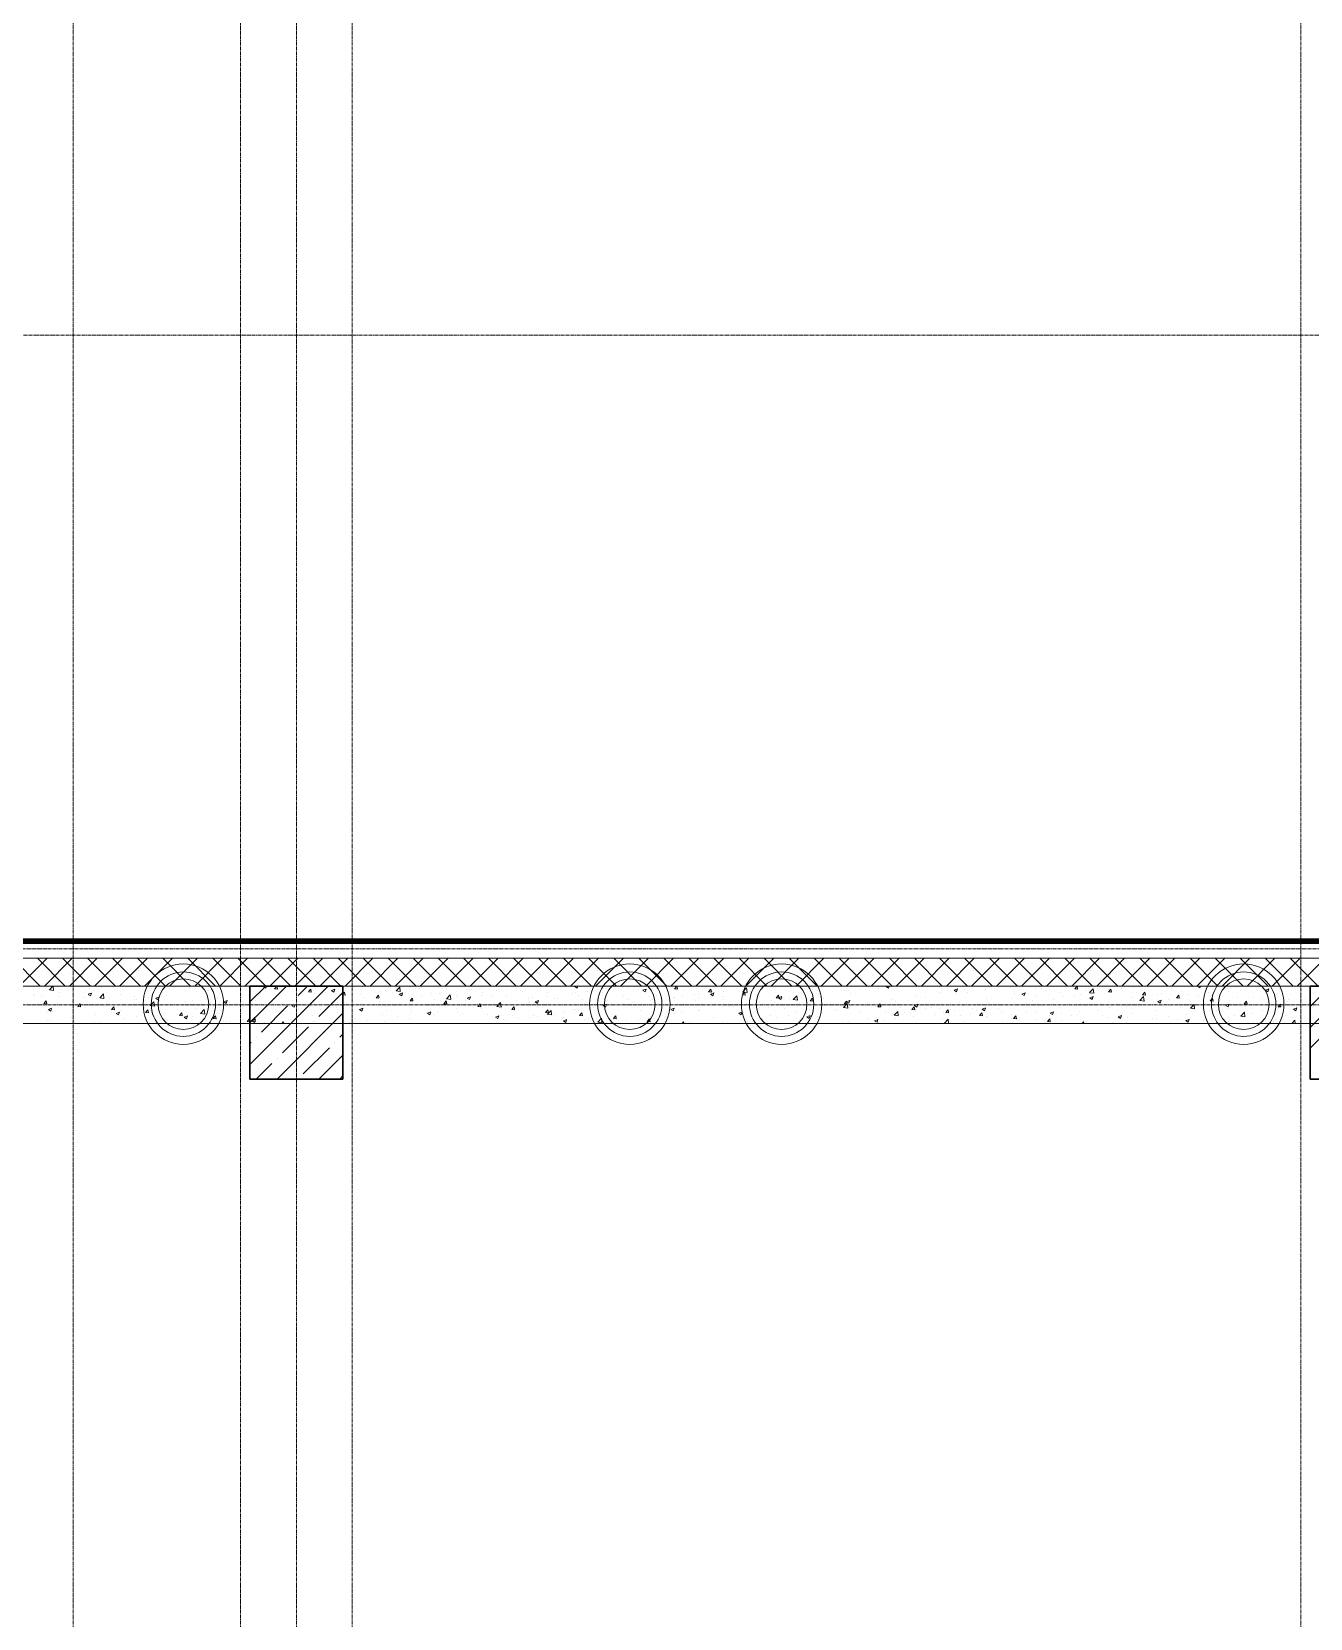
# Model space of a CAD drawing. Header units: millimetres. Extents: x 538266 to 1167394, y 114608 to 637157.
# Drawn here: x 840415 to 847288, y 219616 to 228143 of the extents above; entities that cross this region are included whole.
import ezdxf
from ezdxf.enums import TextEntityAlignment as Align

# ---------------------------------------------------------------- set-up
doc = ezdxf.new("R2010")
doc.units = ezdxf.units.MM
for name, pattern in [('CENTER2', [28.575, 19.05, -3.175, 3.175, -3.175]), ('DASHED', [19.05, 12.7, -6.35]), ('HIDDEN2', [4.7625, 3.175, -1.5875])]:
    doc.linetypes.add(name, pattern=pattern)
doc.layers.get('Defpoints').update_dxf_attribs({"color": 140})
doc.layers.add('АР_Делит', color=120, linetype='Continuous', lineweight=0, plot=False)
for name, color, linetype, lineweight in [('АР_Колонны', 70, 'Continuous', 30), ('АР_Стены ЖБ', 7, 'Continuous', 35), ('АР_Стены ПЕНОблок', 52, 'Continuous', 20), ('АР_Тонкая', 254, 'Continuous', 5), ('АР_Утеплитель', 31, 'Continuous', 0), ('АР_Штриховка', 8, 'Continuous', 0)]:
    doc.layers.add(name, color=color, linetype=linetype, lineweight=lineweight)
doc.layers.add('РД_Оси_100', color=7, linetype='Continuous', lineweight=0, true_color=0x525252)
doc.styles.add('style1', font='ARIALN.TTF')

# ---------------------------------------------------------------- blocks, each defined once
blk = doc.blocks.new('2_этаж')
at = {"layer": 'АР_Делит', "color": 18, "true_color": 0x000000}
for centre, radius in [((684865.5, 222916.6), 216.3), ((684865.5, 222916.6), 173), ((687265.5, 222916.6), 216.3), ((687265.5, 222916.6), 173), ((688081.6, 222916.6), 216.3), ((688081.6, 222916.6), 173), ((690565.5, 222916.6), 216.3), ((690565.5, 222916.6), 173), ((684865.5, 222916.6), 136.2), ((687265.5, 222916.6), 136.2), ((688081.6, 222916.6), 136.2), ((690565.5, 222916.6), 136.2)]:
    blk.add_circle(centre, radius, dxfattribs=at)
at = {"layer": 'АР_Колонны', "color": 18, "linetype": 'HIDDEN2', "lineweight": 25, "true_color": 0x000000}
for p, q in [((685223.6, 223013.2), (685723.6, 223013.2)), ((685223.6, 222513.2), (685223.6, 223013.2)), ((685723.6, 223013.2), (685723.6, 222513.2)), ((690923.6, 223013.2), (691423.6, 223013.2)), ((690923.6, 222513.2), (690923.6, 223013.2)), ((685723.6, 222513.2), (685223.6, 222513.2)), ((691423.6, 222513.2), (690923.6, 222513.2))]:
    blk.add_line(p, q, dxfattribs=at)
at = {"layer": 'АР_Колонны', "color": 18, "linetype": 'Continuous', "lineweight": 15, "true_color": 0x000000}
for p, q in [((685723.6, 223013.2), (685223.6, 223013.2)), ((685223.6, 223013.2), (685223.6, 222513.2)), ((685723.6, 223013.2), (685223.6, 223013.2)), ((685223.6, 223013.2), (685223.6, 222513.2)), ((685723.6, 222513.2), (685723.6, 223013.2)), ((685723.6, 222513.2), (685723.6, 223013.2)), ((691423.6, 223013.2), (690923.6, 223013.2)), ((690923.6, 223013.2), (690923.6, 222513.2)), ((691423.6, 223013.2), (690923.6, 223013.2)), ((690923.6, 223013.2), (690923.6, 222513.2)), ((685223.6, 222513.2), (685723.6, 222513.2)), ((685223.6, 222513.2), (685723.6, 222513.2)), ((690923.6, 222513.2), (691423.6, 222513.2)), ((690923.6, 222513.2), (691423.6, 222513.2))]:
    blk.add_line(p, q, dxfattribs=at)
at = {"layer": 'АР_Стены ЖБ', "color": 18, "linetype": 'Continuous', "lineweight": 30, "true_color": 0x000000}
for p, q in [((685723.6, 223013.2), (685223.6, 223013.2)), ((685223.6, 223013.2), (685223.6, 222513.2)), ((685723.6, 222513.2), (685723.6, 223013.2)), ((691423.6, 223013.2), (690923.6, 223013.2)), ((690923.6, 223013.2), (690923.6, 222513.2)), ((685223.6, 222513.2), (685723.6, 222513.2)), ((690923.6, 222513.2), (691423.6, 222513.2))]:
    blk.add_line(p, q, dxfattribs=at)
at = {"layer": 'АР_Стены ПЕНОблок', "color": 18, "linetype": 'Continuous', "lineweight": 20, "true_color": 0x000000}
for p, q in [((696773.6, 223013.2), (677173.6, 223013.2)), ((677173.6, 222813.2), (696773.6, 222813.2))]:
    blk.add_line(p, q, dxfattribs=at)
at = {"layer": 'АР_Тонкая', "color": 18, "linetype": 'Continuous', "lineweight": 5, "true_color": 0x000000}
for p, q in [((696773.6, 223268.2), (677173.6, 223268.2)), ((696773.6, 223243.2), (677173.6, 223243.2)), ((677173.6, 223243.2), (696773.6, 223243.2)), ((677173.6, 223163.2), (696773.6, 223163.2))]:
    blk.add_line(p, q, dxfattribs=at)
at = {"layer": 'АР_Утеплитель', "color": 18, "linetype": 'Continuous', "lineweight": 0, "true_color": 0x000000}
for p, q in [((696773.6, 223163.2), (677173.6, 223163.2)), ((677173.6, 223013.2), (696773.6, 223013.2))]:
    blk.add_line(p, q, dxfattribs=at)
at = {"layer": 'АР_Штриховка', "color": 18, "linetype": 'Continuous', "lineweight": 0, "true_color": 0x000000}
for p, q in [((677173.6, 223268), (696773.6, 223268)), ((677173.6, 223267), (696773.6, 223267)), ((677173.6, 223266), (696773.6, 223266)), ((677173.6, 223265), (696773.6, 223265)), ((677173.6, 223264), (696773.6, 223264)), ((677173.6, 223263), (696773.6, 223263)), ((677173.6, 223262), (696773.6, 223262)), ((677173.6, 223261), (696773.6, 223261)), ((677173.6, 223260), (696773.6, 223260)), ((677173.6, 223259), (696773.6, 223259)), ((677173.6, 223258), (696773.6, 223258)), ((677173.6, 223257), (696773.6, 223257)), ((677173.6, 223256), (696773.6, 223256)), ((677173.6, 223255), (696773.6, 223255)), ((677173.6, 223254), (696773.6, 223254)), ((677173.6, 223253), (696773.6, 223253)), ((677173.6, 223252), (696773.6, 223252)), ((677173.6, 223251), (696773.6, 223251)), ((677173.6, 223250), (696773.6, 223250)), ((677173.6, 223249), (696773.6, 223249)), ((677173.6, 223248), (696773.6, 223248)), ((677173.6, 223247), (696773.6, 223247)), ((677173.6, 223246), (696773.6, 223246)), ((677173.6, 223245), (696773.6, 223245)), ((677173.6, 223244), (696773.6, 223244)), ((684096.1, 223013.2), (683946.1, 223163.2)), ((683983.4, 223013.2), (684133.4, 223163.2)), ((684230.8, 223013.2), (684080.8, 223163.2)), ((684118.2, 223013.2), (684268.2, 223163.2)), ((684365.5, 223013.2), (684215.5, 223163.2)), ((684252.9, 223013.2), (684402.9, 223163.2)), ((684500.2, 223013.2), (684350.2, 223163.2)), ((684387.6, 223013.2), (684537.6, 223163.2)), ((684634.9, 223013.2), (684484.9, 223163.2)), ((684522.3, 223013.2), (684672.3, 223163.2)), ((684769.6, 223013.2), (684619.6, 223163.2)), ((684657, 223013.2), (684807, 223163.2)), ((684904.3, 223013.2), (684754.3, 223163.2)), ((684791.7, 223013.2), (684941.7, 223163.2)), ((685039, 223013.2), (684889, 223163.2)), ((684926.4, 223013.2), (685076.4, 223163.2)), ((685173.7, 223013.2), (685023.7, 223163.2)), ((685061.1, 223013.2), (685211.1, 223163.2)), ((685308.4, 223013.2), (685158.4, 223163.2)), ((685195.8, 223013.2), (685345.8, 223163.2)), ((685443.1, 223013.2), (685293.1, 223163.2)), ((685330.5, 223013.2), (685480.5, 223163.2)), ((685577.8, 223013.2), (685427.8, 223163.2)), ((685465.2, 223013.2), (685615.2, 223163.2)), ((685712.5, 223013.2), (685562.5, 223163.2)), ((685599.9, 223013.2), (685749.9, 223163.2)), ((685847.2, 223013.2), (685697.2, 223163.2)), ((685734.6, 223013.2), (685884.6, 223163.2)), ((685981.9, 223013.2), (685831.9, 223163.2)), ((685869.3, 223013.2), (686019.3, 223163.2)), ((686116.6, 223013.2), (685966.6, 223163.2)), ((686004, 223013.2), (686154, 223163.2)), ((686251.3, 223013.2), (686101.3, 223163.2)), ((686138.7, 223013.2), (686288.7, 223163.2)), ((686386, 223013.2), (686236, 223163.2)), ((686273.4, 223013.2), (686423.4, 223163.2)), ((686520.7, 223013.2), (686370.7, 223163.2)), ((686408.1, 223013.2), (686558.1, 223163.2)), ((686655.4, 223013.2), (686505.4, 223163.2)), ((686542.8, 223013.2), (686692.8, 223163.2)), ((686790.2, 223013.2), (686640.2, 223163.2)), ((686677.5, 223013.2), (686827.5, 223163.2)), ((686924.9, 223013.2), (686774.9, 223163.2)), ((686812.2, 223013.2), (686962.2, 223163.2)), ((687059.6, 223013.2), (686909.6, 223163.2)), ((686946.9, 223013.2), (687096.9, 223163.2)), ((687194.3, 223013.2), (687044.3, 223163.2)), ((687081.6, 223013.2), (687231.6, 223163.2)), ((687329, 223013.2), (687179, 223163.2)), ((687216.3, 223013.2), (687366.3, 223163.2)), ((687463.7, 223013.2), (687313.7, 223163.2)), ((687351, 223013.2), (687501, 223163.2)), ((687598.4, 223013.2), (687448.4, 223163.2)), ((687485.7, 223013.2), (687635.7, 223163.2)), ((687733.1, 223013.2), (687583.1, 223163.2)), ((687620.5, 223013.2), (687770.5, 223163.2)), ((687867.8, 223013.2), (687717.8, 223163.2)), ((687755.2, 223013.2), (687905.2, 223163.2)), ((688002.5, 223013.2), (687852.5, 223163.2)), ((687889.9, 223013.2), (688039.9, 223163.2)), ((688137.2, 223013.2), (687987.2, 223163.2)), ((688024.6, 223013.2), (688174.6, 223163.2)), ((688271.9, 223013.2), (688121.9, 223163.2)), ((688159.3, 223013.2), (688309.3, 223163.2)), ((688406.6, 223013.2), (688256.6, 223163.2)), ((688294, 223013.2), (688444, 223163.2)), ((688541.3, 223013.2), (688391.3, 223163.2)), ((688428.7, 223013.2), (688578.7, 223163.2)), ((688676, 223013.2), (688526, 223163.2)), ((688563.4, 223013.2), (688713.4, 223163.2)), ((688810.7, 223013.2), (688660.7, 223163.2)), ((688698.1, 223013.2), (688848.1, 223163.2)), ((688945.4, 223013.2), (688795.4, 223163.2)), ((688832.8, 223013.2), (688982.8, 223163.2)), ((689080.1, 223013.2), (688930.1, 223163.2)), ((688967.5, 223013.2), (689117.5, 223163.2)), ((689214.8, 223013.2), (689064.8, 223163.2)), ((689102.2, 223013.2), (689252.2, 223163.2)), ((689349.5, 223013.2), (689199.5, 223163.2)), ((689236.9, 223013.2), (689386.9, 223163.2)), ((689484.2, 223013.2), (689334.2, 223163.2)), ((689371.6, 223013.2), (689521.6, 223163.2)), ((689618.9, 223013.2), (689468.9, 223163.2)), ((689506.3, 223013.2), (689656.3, 223163.2)), ((689753.6, 223013.2), (689603.6, 223163.2)), ((689641, 223013.2), (689791, 223163.2)), ((689888.3, 223013.2), (689738.3, 223163.2)), ((689775.7, 223013.2), (689925.7, 223163.2)), ((690023, 223013.2), (689873, 223163.2)), ((689910.4, 223013.2), (690060.4, 223163.2)), ((690157.7, 223013.2), (690007.7, 223163.2)), ((690045.1, 223013.2), (690195.1, 223163.2)), ((690292.5, 223013.2), (690142.5, 223163.2)), ((690179.8, 223013.2), (690329.8, 223163.2)), ((690427.2, 223013.2), (690277.2, 223163.2)), ((690314.5, 223013.2), (690464.5, 223163.2)), ((690561.9, 223013.2), (690411.9, 223163.2)), ((690449.2, 223013.2), (690599.2, 223163.2)), ((690696.6, 223013.2), (690546.6, 223163.2)), ((690583.9, 223013.2), (690733.9, 223163.2)), ((690831.3, 223013.2), (690681.3, 223163.2)), ((690718.6, 223013.2), (690868.6, 223163.2)), ((690966, 223013.2), (690816, 223163.2)), ((690853.3, 223013.2), (691003.3, 223163.2)), ((684141.7, 222997.6), (684141.7, 222997.6)), ((684145, 222993), (684164.5, 223013.2)), ((684145.1, 222992.9), (684167.7, 222989.4)), ((684167.7, 222989.5), (684165, 223013.2)), ((684211.1, 222993.3), (684211.1, 222993.3)), ((684361, 222999.6), (684361, 222999.6)), ((684424.6, 223008), (684424.6, 223008)), ((684788, 223000.4), (684788, 223000.4)), ((684900.6, 223006.1), (684900.6, 223006.1)), ((685094.4, 223004.8), (685094.4, 223004.8)), ((685296.5, 223010.7), (685303.1, 223013.2)), ((685296.5, 223010.6), (685309.1, 223002)), ((685309.1, 223002), (685312.9, 223013.2)), ((685355.3, 222998.8), (685367.4, 223013.2)), ((685355.3, 222998.8), (685370.5, 222997.5)), ((685370.8, 222997.6), (685367.9, 223013.2)), ((685384.3, 223008.3), (685384.3, 223008.3)), ((685437.9, 223006), (685437.9, 223006)), ((685519.8, 223002.6), (685519.8, 223002.6)), ((685537.5, 222982.9), (685549.7, 222997.5)), ((685553, 222981.6), (685550, 222997.6)), ((685655.4, 222996.8), (685655.4, 222996.8)), ((685661.6, 222990.4), (685679.4, 222997.2)), ((685674.2, 222981.7), (685679.3, 222997)), ((685778.9, 223007.1), (685778.9, 223007.1)), ((685828.4, 223010), (685828.4, 223010)), ((686008.9, 222988.2), (686028.7, 223008.8)), ((686031.6, 222984.7), (686028.8, 223008.8)), ((686085.6, 223009.9), (686085.6, 223009.9)), ((686136, 223002.2), (686136, 223002.2)), ((686144.2, 223008), (686144.2, 223008)), ((686279.8, 223002.3), (686279.8, 223002.3)), ((686402, 222994.2), (686402, 222994.2)), ((686415.4, 222996.6), (686415.4, 222996.6)), ((686465.6, 223002.5), (686465.6, 223002.5)), ((686603.6, 222996.4), (686603.6, 222996.4)), ((686731.9, 223012.7), (686731.9, 223012.7)), ((686970, 223011.1), (686982.6, 223002.6)), ((686970.1, 223011.3), (686975.2, 223013.2)), ((686982.7, 223002.6), (686986.2, 223013.2)), ((687135.3, 222999.3), (687135.3, 222999.3)), ((687251.4, 223000.3), (687251.4, 223000.3)), ((687335.1, 222991), (687352.9, 222997.8)), ((687339.2, 223013.2), (687339.3, 223013.2)), ((687347.7, 222982.3), (687352.8, 222997.6)), ((687506.3, 222998.6), (687518.5, 223013.2)), ((687506.3, 222998.6), (687521.5, 222997.3)), ((687521.8, 222997.4), (687518.8, 223013.2)), ((687688.5, 222982.7), (687700.7, 222997.3)), ((687703.9, 222981.4), (687701, 222997.3)), ((687869.3, 223004.6), (687869.3, 223004.6)), ((687872.8, 222983.3), (687892.6, 223004)), ((687895.5, 222979.9), (687892.7, 223004)), ((687897.6, 223003.1), (687897.6, 223003.1)), ((687932.9, 223012.9), (687932.9, 223012.9)), ((688061, 223011.1), (688061, 223011.1)), ((688506.5, 222997.1), (688506.5, 222997.1)), ((688547.5, 223008.7), (688547.5, 223008.7)), ((688602.3, 222998.5), (688602.3, 222998.5)), ((688602.7, 223009.7), (688602.7, 223009.7)), ((688643.5, 223011.7), (688656.2, 223003.2)), ((688643.6, 223011.9), (688647.3, 223013.2)), ((688656.2, 223003.1), (688659.6, 223013.2)), ((689008.7, 222991.5), (689026.4, 222998.3)), ((689021.2, 222982.8), (689026.4, 222998.2)), ((689063.3, 222993.6), (689063.3, 222993.6)), ((689176.3, 222993.9), (689176.3, 222993.9)), ((689176.7, 223011.8), (689176.7, 223011.8)), ((689195.3, 223012.6), (689195.3, 223012.6)), ((689312.3, 223006.1), (689312.3, 223006.1)), ((689447.9, 223000.3), (689447.9, 223000.3)), ((689480.6, 222999.5), (689480.6, 222999.5)), ((689487.7, 223013.2), (689490.3, 223013)), ((689490.5, 223013.1), (689490.5, 223013.2)), ((689583.5, 222994.6), (689583.5, 222994.6)), ((689657.3, 222998.4), (689669.5, 223013)), ((689657.3, 222998.4), (689672.4, 222997.1)), ((689672.7, 222997.1), (689669.8, 223013.1)), ((689713.2, 222999.1), (689713.2, 222999.1)), ((689736.7, 222978.5), (689756.5, 222999.1)), ((689759.3, 222975), (689756.5, 222999.1)), ((689837.8, 222994.6), (689837.8, 222994.6)), ((689839.4, 222982.5), (689851.7, 222997.1)), ((689854.9, 222981.2), (689852, 222997.1)), ((689910.3, 222999.1), (689910.3, 222999.1)), ((689973.8, 223007.5), (689973.8, 223007.5)), ((690317.1, 223012.2), (690329.7, 223003.7)), ((690317.2, 223012.4), (690319.4, 223013.2)), ((690329.7, 223003.7), (690332.9, 223013.2)), ((690361, 223003.1), (690361, 223003.1)), ((690527.3, 223007.4), (690527.3, 223007.4)), ((690643.6, 223004.3), (690643.6, 223004.3)), ((690682.2, 222992.1), (690700, 222998.9)), ((690694.8, 222983.4), (690699.9, 222998.7)), ((684059.9, 222964.9), (684059.9, 222964.9)), ((684063, 222967.8), (684063, 222967.8)), ((684104.4, 222965.8), (684104.4, 222965.8)), ((684115.3, 222919.4), (684127.5, 222934)), ((684115.3, 222919.4), (684130.4, 222918)), ((684130.7, 222918.1), (684127.8, 222934)), ((684138.6, 222913.1), (684138.6, 222913.1)), ((684195.4, 222959.1), (684195.4, 222959.1)), ((684200.6, 222978.5), (684200.6, 222978.5)), ((684269.1, 222930.9), (684269.1, 222930.9)), ((684297.4, 222903.4), (684309.7, 222918)), ((684312.9, 222902.1), (684310, 222918.1)), ((684331, 222953.4), (684331, 222953.4)), ((684353, 222969.3), (684365.6, 222960.8)), ((684353.1, 222969.5), (684370.9, 222976.3)), ((684357.8, 222907.8), (684357.8, 222907.8)), ((684365.6, 222960.8), (684370.8, 222976.2)), ((684397.3, 222947.2), (684397.3, 222947.2)), ((684416.1, 222951), (684435.9, 222971.6)), ((684416.2, 222950.8), (684438.8, 222947.3)), ((684438.8, 222947.5), (684436, 222971.6)), ((684454, 222920.5), (684454, 222920.5)), ((684456.2, 222929.8), (684456.2, 222929.8)), ((684466.6, 222947.7), (684466.6, 222947.7)), ((684529.3, 222966.2), (684529.3, 222966.2)), ((684602.2, 222941.9), (684602.2, 222941.9)), ((684604.4, 222955.2), (684604.4, 222955.2)), ((684614.4, 222941.6), (684614.4, 222941.6)), ((684659.7, 222984.1), (684659.7, 222984.1)), ((684678, 222950), (684678, 222950)), ((684687.2, 222908.9), (684707, 222929.5)), ((684687.3, 222908.8), (684709.9, 222905.3)), ((684709.9, 222905.4), (684707.1, 222929.5)), ((684718, 222949), (684730.7, 222940.5)), ((684718.1, 222949.2), (684735.9, 222956)), ((684730.7, 222940.5), (684735.8, 222955.8)), ((684737.8, 222936.2), (684737.8, 222936.2)), ((684752.5, 222980.7), (684752.5, 222980.7)), ((684774.2, 222962.6), (684774.2, 222962.6)), ((684784.9, 222915.8), (684784.9, 222915.8)), ((684873.4, 222930.5), (684873.4, 222930.5)), ((684916.8, 222934.9), (684916.8, 222934.9)), ((684934.6, 222983.7), (684934.6, 222983.7)), ((684998.2, 222992.1), (684998.2, 222992.1)), ((685009, 222924.8), (685009, 222924.8)), ((685047.2, 222952.8), (685047.2, 222952.8)), ((685083.1, 222928.8), (685100.9, 222935.7)), ((685083.1, 222928.6), (685095.7, 222920.1)), ((685095.7, 222920.1), (685100.9, 222935.5)), ((685144.6, 222919), (685144.6, 222919)), ((685175.5, 222969), (685175.5, 222969)), ((685188, 222925.7), (685188, 222925.7)), ((685251.6, 222934.1), (685251.6, 222934.1)), ((685280.2, 222913.3), (685280.2, 222913.3)), ((685307.5, 222988.1), (685307.5, 222988.1)), ((685334.5, 222930.8), (685334.5, 222930.8)), ((685347.8, 222946.8), (685347.8, 222946.8)), ((685415.8, 222907.6), (685415.8, 222907.6)), ((685434.8, 222921.4), (685434.8, 222921.4)), ((685448.1, 222908.3), (685460.7, 222899.8)), ((685448.2, 222908.5), (685465.9, 222915.3)), ((685460.7, 222899.8), (685465.9, 222915.1)), ((685482.6, 222956.2), (685482.6, 222956.2)), ((685508.2, 222967.9), (685508.2, 222967.9)), ((685537.5, 222982.9), (685552.7, 222981.6)), ((685563.1, 222937.7), (685563.1, 222937.7)), ((685571.8, 222976.2), (685571.8, 222976.2)), ((685630.8, 222981.7), (685630.8, 222981.7)), ((685661.5, 222990.2), (685674.1, 222981.7)), ((685668, 222988.9), (685668, 222988.9)), ((685691.6, 222925.9), (685691.6, 222925.9)), ((685695, 222956.7), (685695, 222956.7)), ((685719.7, 222967), (685731.9, 222981.6)), ((685719.7, 222967), (685734.9, 222965.6)), ((685735.2, 222965.7), (685732.2, 222981.6)), ((685761.6, 222909.8), (685761.6, 222909.8)), ((685791, 222991.1), (685791, 222991.1)), ((685825.2, 222918.2), (685825.2, 222918.2)), ((685825.4, 222974.6), (685825.4, 222974.6)), ((685839.8, 222951.3), (685839.8, 222951.3)), ((685901.9, 222951), (685914.1, 222965.6)), ((685901.9, 222951), (685917, 222949.7)), ((685917.3, 222949.8), (685914.4, 222965.7)), ((685921.4, 222930.9), (685921.4, 222930.9)), ((685926.6, 222985.4), (685926.6, 222985.4)), ((685953.7, 222990.8), (685953.7, 222990.8)), ((685987.9, 222976.7), (685987.9, 222976.7)), ((686009, 222988), (686031.6, 222984.5)), ((686026.5, 222969.9), (686039.2, 222961.4)), ((686026.6, 222970.1), (686044.4, 222976.9)), ((686039.2, 222961.4), (686044.3, 222976.7)), ((686062.2, 222979.6), (686062.2, 222979.6)), ((686081.8, 222952), (686081.8, 222952)), ((686082.5, 222925.3), (686082.5, 222925.3)), ((686084.1, 222935.1), (686096.3, 222949.7)), ((686084.1, 222935.1), (686099.2, 222933.8)), ((686099.5, 222933.8), (686096.6, 222949.7)), ((686145.4, 222960.4), (686145.4, 222960.4)), ((686197.8, 222973.9), (686197.8, 222973.9)), ((686213, 222943.2), (686213, 222943.2)), ((686233, 222913.3), (686233, 222913.3)), ((686241.6, 222973), (686241.6, 222973)), ((686266.2, 222919.2), (686278.5, 222933.7)), ((686266.2, 222919.1), (686281.4, 222917.8)), ((686281.7, 222917.9), (686278.8, 222933.8)), ((686280, 222946.1), (686299.8, 222966.8)), ((686280.1, 222946), (686302.7, 222942.5)), ((686302.7, 222942.6), (686299.9, 222966.8)), ((686333.4, 222968.2), (686333.4, 222968.2)), ((686341.3, 222959.5), (686341.3, 222959.5)), ((686381.2, 222938.7), (686381.2, 222938.7)), ((686391.6, 222949.7), (686409.4, 222956.5)), ((686391.6, 222949.5), (686404.2, 222941)), ((686404.2, 222941), (686409.4, 222956.4)), ((686448.4, 222903.2), (686460.7, 222917.8)), ((686463.9, 222901.9), (686461, 222917.9)), ((686469, 222962.5), (686469, 222962.5)), ((686473.2, 222978.5), (686473.2, 222978.5)), ((686494.9, 222915), (686494.9, 222915)), ((686529.3, 222964.1), (686529.3, 222964.1)), ((686551, 222990.9), (686551, 222990.9)), ((686551.1, 222904.1), (686570.9, 222924.7)), ((686573.8, 222900.6), (686570.9, 222924.7)), ((686600.5, 222911.9), (686600.5, 222911.9)), ((686604.6, 222956.7), (686604.6, 222956.7)), ((686655.4, 222936.1), (686655.4, 222936.1)), ((686677.4, 222989.6), (686677.4, 222989.6)), ((686686.6, 222985.1), (686686.6, 222985.1)), ((686718.9, 222944.5), (686718.9, 222944.5)), ((686728.8, 222928.1), (686728.8, 222928.1)), ((686740.2, 222951), (686740.2, 222951)), ((686756.6, 222929.2), (686769.2, 222920.7)), ((686756.7, 222929.4), (686774.5, 222936.2)), ((686769.2, 222920.7), (686774.4, 222936)), ((686815.1, 222957.2), (686815.1, 222957.2)), ((686822.2, 222979.4), (686822.2, 222979.4)), ((686860.7, 222947.2), (686860.7, 222947.2)), ((686875.8, 222945.3), (686875.8, 222945.3)), ((686957.8, 222973.7), (686957.8, 222973.7)), ((686975.6, 222978.3), (686975.6, 222978.3)), ((686991.1, 222965), (686991.1, 222965)), ((687011.3, 222939.5), (687011.3, 222939.5)), ((687039.1, 222986.7), (687039.1, 222986.7)), ((687093.4, 222967.9), (687093.4, 222967.9)), ((687111.3, 222914.3), (687111.3, 222914.3)), ((687119.4, 222981.3), (687119.4, 222981.3)), ((687121.6, 222908.9), (687134.3, 222900.3)), ((687121.7, 222909), (687139.5, 222915.9)), ((687134.3, 222900.3), (687139.4, 222915.7)), ((687146.9, 222933.8), (687146.9, 222933.8)), ((687228.9, 222920.3), (687228.9, 222920.3)), ((687229, 222962.2), (687229, 222962.2)), ((687248.3, 222915.8), (687248.3, 222915.8)), ((687259.4, 222939.7), (687259.4, 222939.7)), ((687282.5, 222928.1), (687282.5, 222928.1)), ((687292.5, 222928.6), (687292.5, 222928.6)), ((687335, 222990.8), (687347.7, 222982.3)), ((687364.6, 222956.5), (687364.6, 222956.5)), ((687378.7, 222933.7), (687378.7, 222933.7)), ((687388.7, 222941.3), (687388.7, 222941.3)), ((687407.6, 222965.1), (687407.6, 222965.1)), ((687418.1, 222922.4), (687418.1, 222922.4)), ((687468.4, 222909.4), (687468.4, 222909.4)), ((687500.2, 222950.8), (687500.2, 222950.8)), ((687507, 222949.9), (687507, 222949.9)), ((687549.1, 222962.4), (687549.1, 222962.4)), ((687553.7, 222916.6), (687553.7, 222916.6)), ((687555.7, 222990.6), (687555.7, 222990.6)), ((687612.7, 222970.8), (687612.7, 222970.8)), ((687616.6, 222934.8), (687616.6, 222934.8)), ((687635.7, 222945), (687635.7, 222945)), ((687638.9, 222969), (687638.9, 222969)), ((687688.5, 222982.7), (687703.7, 222981.4)), ((687689.3, 222910.9), (687689.3, 222910.9)), ((687700.1, 222970.4), (687712.7, 222961.9)), ((687700.2, 222970.6), (687717.9, 222977.4)), ((687708.9, 222983.4), (687708.9, 222983.4)), ((687712.7, 222961.9), (687717.9, 222977.3)), ((687764.7, 222960.2), (687764.7, 222960.2)), ((687769.3, 222986.9), (687769.3, 222986.9)), ((687771.3, 222939.3), (687771.3, 222939.3)), ((687866.1, 222912.8), (687866.1, 222912.8)), ((687870.7, 222966.8), (687882.9, 222981.4)), ((687870.7, 222966.8), (687885.8, 222965.4)), ((687872.9, 222983.2), (687895.5, 222979.7)), ((687886.1, 222965.5), (687883.2, 222981.4)), ((687894.5, 222918.6), (687894.5, 222918.6)), ((687906.9, 222933.6), (687906.9, 222933.6)), ((687912.8, 222985.7), (687912.8, 222985.7)), ((687962.3, 222925.4), (687962.3, 222925.4)), ((688026.4, 222937.6), (688026.4, 222937.6)), ((688042.5, 222927.8), (688042.5, 222927.8)), ((688052.8, 222950.8), (688065.1, 222965.4)), ((688052.8, 222950.8), (688068, 222949.5)), ((688065.1, 222950.1), (688077.7, 222941.6)), ((688065.2, 222950.3), (688083, 222957.1)), ((688068.3, 222949.5), (688065.4, 222965.5)), ((688077.8, 222941.6), (688082.9, 222956.9)), ((688122.7, 222946.5), (688122.7, 222946.5)), ((688143.9, 222941.3), (688163.7, 222961.9)), ((688143.9, 222941.2), (688166.5, 222937.7)), ((688156.9, 222955.5), (688156.9, 222955.5)), ((688158, 222922.2), (688158, 222922.2)), ((688166.6, 222937.8), (688163.7, 222961.9)), ((688178.1, 222922.1), (688178.1, 222922.1)), ((688186.3, 222954.9), (688186.3, 222954.9)), ((688235, 222934.9), (688247.3, 222949.5)), ((688235, 222934.9), (688250.2, 222933.5)), ((688250.5, 222933.6), (688247.6, 222949.5)), ((688282.5, 222967.6), (688282.5, 222967.6)), ((688285.2, 222971.8), (688285.2, 222971.8)), ((688306.1, 222947.6), (688306.1, 222947.6)), ((688313.7, 222916.4), (688313.7, 222916.4)), ((688415, 222899.3), (688434.7, 222919.9)), ((688417.1, 222990.8), (688417.1, 222990.8)), ((688417.2, 222918.9), (688429.5, 222933.5)), ((688417.2, 222918.9), (688432.4, 222917.6)), ((688432.7, 222917.7), (688429.7, 222933.6)), ((688430.1, 222929.8), (688442.8, 222921.2)), ((688430.2, 222929.9), (688448, 222936.8)), ((688437.6, 222895.8), (688434.8, 222919.9)), ((688442.8, 222921.2), (688447.9, 222936.6)), ((688442.9, 222988.7), (688442.9, 222988.7)), ((688449.3, 222910.7), (688449.3, 222910.7)), ((688454.2, 222973), (688454.2, 222973)), ((688535.9, 222909.6), (688535.9, 222909.6)), ((688544.4, 222924.1), (688544.4, 222924.1)), ((688599.4, 222903), (688611.6, 222917.6)), ((688614.9, 222901.7), (688611.9, 222917.6)), ((688672.7, 222940.4), (688672.7, 222940.4)), ((688696.3, 222930.7), (688696.3, 222930.7)), ((688759.9, 222939), (688759.9, 222939)), ((688795.2, 222909.6), (688813, 222916.4)), ((688795.2, 222909.4), (688807.8, 222900.9)), ((688804.6, 222959.4), (688804.6, 222959.4)), ((688807.8, 222900.9), (688813, 222916.2)), ((688856.1, 222951.7), (688856.1, 222951.7)), ((688935, 222977.3), (688935, 222977.3)), ((689008.6, 222991.3), (689021.2, 222982.8)), ((689016.5, 222972.8), (689016.5, 222972.8)), ((689036.2, 222923.2), (689036.2, 222923.2)), ((689060.3, 222909), (689060.3, 222909)), ((689080.1, 222981.2), (689080.1, 222981.2)), ((689184.4, 222948.6), (689184.4, 222948.6)), ((689192.2, 222928.1), (689192.2, 222928.1)), ((689269.9, 222914.8), (689269.9, 222914.8)), ((689322.6, 222946), (689322.6, 222946)), ((689332.5, 222974.1), (689332.5, 222974.1)), ((689333.4, 222923.2), (689333.4, 222923.2)), ((689373.6, 222971), (689386.2, 222962.5)), ((689373.7, 222971.2), (689391.5, 222978)), ((689386.3, 222962.5), (689391.4, 222977.8)), ((689393.4, 222918.3), (689393.4, 222918.3)), ((689429.6, 222935.8), (689429.6, 222935.8)), ((689450.9, 222962.2), (689450.9, 222962.2)), ((689541.5, 222943.7), (689541.5, 222943.7)), ((689582.8, 222981.3), (689582.8, 222981.3)), ((689590.1, 222957), (689590.1, 222957)), ((689653.6, 222965.3), (689653.6, 222965.3)), ((689689.6, 222969.1), (689689.6, 222969.1)), ((689710.1, 222914.6), (689710.1, 222914.6)), ((689719.1, 222988.9), (689719.1, 222988.9)), ((689736.7, 222978.4), (689759.3, 222974.9)), ((689738.6, 222950.6), (689751.3, 222942.1)), ((689738.7, 222950.8), (689756.5, 222957.7)), ((689749.8, 222978), (689749.8, 222978)), ((689751.3, 222942.1), (689756.4, 222957.5)), ((689838.4, 222930.9), (689838.4, 222930.9)), ((689839.4, 222982.5), (689854.6, 222981.2)), ((689854.7, 222983.2), (689854.7, 222983.2)), ((689907, 222907.3), (689907, 222907.3)), ((689970.4, 222949.9), (689970.4, 222949.9)), ((689990.2, 222977.4), (689990.2, 222977.4)), ((690003.2, 222920), (690003.2, 222920)), ((690007.8, 222936.5), (690027.5, 222957.1)), ((690007.8, 222936.4), (690030.4, 222932.8)), ((690021.6, 222966.5), (690033.9, 222981.1)), ((690021.6, 222966.5), (690036.8, 222965.2)), ((690030.4, 222933), (690027.6, 222957.1)), ((690037.1, 222965.3), (690034.2, 222981.2)), ((690082.9, 222931.1), (690082.9, 222931.1)), ((690100.8, 222967.8), (690100.8, 222967.8)), ((690103.7, 222930.3), (690116.3, 222921.8)), ((690103.8, 222930.5), (690121.5, 222937.3)), ((690116.3, 222921.8), (690121.5, 222937.1)), ((690125.8, 222971.7), (690125.8, 222971.7)), ((690163.6, 222941.1), (690163.6, 222941.1)), ((690203.8, 222950.6), (690216.1, 222965.2)), ((690203.8, 222950.6), (690219, 222949.3)), ((690219.3, 222949.3), (690216.3, 222965.2)), ((690227.2, 222949.5), (690227.2, 222949.5)), ((690229.1, 222984), (690229.1, 222984)), ((690231, 222956.5), (690231, 222956.5)), ((690261.4, 222966), (690261.4, 222966)), ((690278.8, 222894.4), (690298.6, 222915.1)), ((690301.5, 222890.9), (690298.7, 222915.1)), ((690323.4, 222962.1), (690323.4, 222962.1)), ((690357.9, 222918.5), (690357.9, 222918.5)), ((690379.1, 222982), (690379.1, 222982)), ((690386, 222934.7), (690398.2, 222949.3)), ((690386, 222934.7), (690401.2, 222933.3)), ((690397, 222960.2), (690397, 222960.2)), ((690401.5, 222933.4), (690398.5, 222949.3)), ((690468.7, 222910), (690481.3, 222901.4)), ((690468.8, 222910.1), (690486.6, 222917)), ((690481.4, 222901.4), (690486.5, 222916.8)), ((690483.8, 222983.2), (690483.8, 222983.2)), ((690488.3, 222936.4), (690488.3, 222936.4)), ((690532.6, 222954.5), (690532.6, 222954.5)), ((690547.4, 222991.6), (690547.4, 222991.6)), ((690568.2, 222918.7), (690580.4, 222933.3)), ((690568.2, 222918.7), (690583.4, 222917.4)), ((690583.6, 222917.4), (690580.7, 222933.4)), ((690616.6, 222952.7), (690616.6, 222952.7)), ((690668.2, 222948.8), (690668.2, 222948.8)), ((690682.1, 222991.9), (690694.8, 222983.4)), ((690737.2, 222925.2), (690737.2, 222925.2)), ((690748.5, 222971.7), (690748.5, 222971.7)), ((690750.4, 222902.8), (690762.6, 222917.4)), ((690765.8, 222901.5), (690762.9, 222917.4)), ((690800.8, 222933.6), (690800.8, 222933.6)), ((690803.8, 222943.1), (690803.8, 222943.1)), ((690878.9, 222989.6), (690878.9, 222989.6)), ((690897, 222946.3), (690897, 222946.3)), ((684133.8, 222878.3), (684133.8, 222878.3)), ((684135.6, 222828.5), (684135.6, 222828.5)), ((684139.6, 222887.4), (684152.2, 222878.9)), ((684139.7, 222887.6), (684157.4, 222894.4)), ((684146, 222829.3), (684146, 222829.3)), ((684152.2, 222878.9), (684157.4, 222894.2)), ((684160, 222879), (684160, 222879)), ((684266, 222846.4), (684266, 222846.4)), ((684281.6, 222823.6), (684281.6, 222823.6)), ((684294.2, 222899.4), (684294.2, 222899.4)), ((684297.4, 222903.4), (684312.6, 222902.1)), ((684308.1, 222904.4), (684308.1, 222904.4)), ((684394.3, 222862.6), (684394.3, 222862.6)), ((684479.6, 222887.5), (684491.9, 222902.1)), ((684479.6, 222887.5), (684494.8, 222886.2)), ((684495.1, 222886.2), (684492.2, 222902.1)), ((684504.6, 222867.1), (684517.2, 222858.5)), ((684504.7, 222867.2), (684522.5, 222874.1)), ((684517.3, 222858.5), (684522.4, 222873.9)), ((684526.2, 222881.7), (684526.2, 222881.7)), ((684547.6, 222841.4), (684547.6, 222841.4)), ((684611.2, 222849.8), (684611.2, 222849.8)), ((684656.6, 222899.6), (684656.6, 222899.6)), ((684661.8, 222871.5), (684674.1, 222886.1)), ((684661.8, 222871.5), (684677, 222870.2)), ((684677.3, 222870.3), (684674.4, 222886.2)), ((684707.4, 222862.4), (684707.4, 222862.4)), ((684742, 222829.1), (684742, 222829.1)), ((684781.8, 222831.3), (684781.8, 222831.3)), ((684844, 222855.6), (684856.2, 222870.2)), ((684844, 222855.6), (684859.2, 222854.3)), ((684859.5, 222854.3), (684856.5, 222870.3)), ((684867.8, 222883.6), (684867.8, 222883.6)), ((684869.6, 222846.7), (684882.3, 222838.2)), ((684869.7, 222846.9), (684887.5, 222853.7)), ((684882.3, 222838.2), (684887.4, 222853.5)), ((684890.1, 222854.5), (684890.1, 222854.5)), ((684913.7, 222850.3), (684913.7, 222850.3)), ((684931.4, 222891.9), (684931.4, 222891.9)), ((684958.3, 222866.9), (684978.1, 222887.5)), ((684958.3, 222866.7), (684980.9, 222863.2)), ((684981, 222863.4), (684978.1, 222887.5)), ((685026.2, 222839.7), (685038.4, 222854.3)), ((685026.2, 222839.7), (685041.4, 222838.3)), ((685027.6, 222904.6), (685027.6, 222904.6)), ((685038.3, 222880), (685038.3, 222880)), ((685041.7, 222838.4), (685038.7, 222854.3)), ((685044.1, 222868.2), (685044.1, 222868.2)), ((685099.1, 222824.2), (685099.1, 222824.2)), ((685121.2, 222825.5), (685121.2, 222825.5)), ((685172.4, 222884.5), (685172.4, 222884.5)), ((685184.8, 222833.9), (685184.8, 222833.9)), ((685186.4, 222905.4), (685186.4, 222905.4)), ((685208.4, 222823.7), (685220.6, 222838.3)), ((685208.4, 222823.7), (685223.6, 222822.4)), ((685223.8, 222822.5), (685220.9, 222838.4)), ((685229.4, 222824.8), (685249.1, 222845.5)), ((685229.4, 222824.7), (685252, 222821.2)), ((685234.7, 222826.6), (685252.5, 222833.4)), ((685234.7, 222826.4), (685247.3, 222817.9)), ((685247.2, 222849.6), (685247.2, 222849.6)), ((685247.3, 222817.9), (685252.5, 222833.2)), ((685252, 222821.3), (685249.2, 222845.5)), ((685281, 222846.6), (685281, 222846.6)), ((685304.4, 222903.5), (685304.4, 222903.5)), ((685395.1, 222813.2), (685402.8, 222822.4)), ((685395.4, 222875), (685395.4, 222875)), ((685404.8, 222813.2), (685403.1, 222822.4)), ((685431.7, 222836.8), (685431.7, 222836.8)), ((685441.4, 222867.7), (685441.4, 222867.7)), ((685505, 222876.1), (685505, 222876.1)), ((685543.5, 222900.5), (685543.5, 222900.5)), ((685551.4, 222901.8), (685551.4, 222901.8)), ((685560, 222853.1), (685560, 222853.1)), ((685601.2, 222888.7), (685601.2, 222888.7)), ((685686.9, 222896.1), (685686.9, 222896.1)), ((685691.9, 222872.1), (685691.9, 222872.1)), ((685788.6, 222837), (685788.6, 222837)), ((685813.1, 222888), (685825.7, 222879.4)), ((685813.2, 222888.1), (685831, 222895)), ((685822.3, 222890), (685822.3, 222890)), ((685822.5, 222890.4), (685822.5, 222890.4)), ((685825.8, 222879.4), (685830.9, 222894.8)), ((685854.5, 222830.7), (685854.5, 222830.7)), ((685936.8, 222862.4), (685936.8, 222862.4)), ((685950.6, 222906.3), (685950.6, 222906.3)), ((685958.1, 222884.7), (685958.1, 222884.7)), ((686015, 222851.8), (686015, 222851.8)), ((686078.5, 222860.2), (686078.5, 222860.2)), ((686079.5, 222840.8), (686079.5, 222840.8)), ((686084.9, 222887.9), (686084.9, 222887.9)), ((686093.7, 222878.9), (686093.7, 222878.9)), ((686174.7, 222872.9), (686174.7, 222872.9)), ((686178.1, 222867.6), (686190.8, 222859.1)), ((686178.2, 222867.8), (686196, 222874.6)), ((686190.8, 222859.1), (686195.9, 222874.4)), ((686209.9, 222858.7), (686209.9, 222858.7)), ((686229.3, 222873.2), (686229.3, 222873.2)), ((686335.2, 222894), (686335.2, 222894)), ((686338.2, 222874.9), (686338.2, 222874.9)), ((686364.9, 222867.5), (686364.9, 222867.5)), ((686398.7, 222902.3), (686398.7, 222902.3)), ((686448.4, 222903.2), (686463.6, 222901.9)), ((686470.1, 222894), (686470.1, 222894)), ((686500.5, 222861.7), (686500.5, 222861.7)), ((686543.2, 222847.3), (686555.8, 222838.8)), ((686543.3, 222847.5), (686561, 222854.3)), ((686551.1, 222904), (686573.7, 222900.5)), ((686555.8, 222838.7), (686561, 222854.1)), ((686588.5, 222835.9), (686588.5, 222835.9)), ((686597.4, 222827.3), (686597.4, 222827.3)), ((686630.6, 222887.3), (686642.9, 222901.9)), ((686630.6, 222887.3), (686645.8, 222885.9)), ((686636.1, 222856), (686636.1, 222856)), ((686646.1, 222886), (686643.1, 222901.9)), ((686652.1, 222844.3), (686652.1, 222844.3)), ((686666.9, 222838), (686666.9, 222838)), ((686725.7, 222843.6), (686725.7, 222843.6)), ((686748.3, 222857), (686748.3, 222857)), ((686771.7, 222850.3), (686771.7, 222850.3)), ((686812.8, 222871.3), (686825, 222885.9)), ((686812.8, 222871.3), (686828, 222870)), ((686815.1, 222863.4), (686815.1, 222863.4)), ((686822.2, 222862), (686841.9, 222882.7)), ((686822.2, 222861.9), (686844.8, 222858.4)), ((686828.3, 222870.1), (686825.3, 222886)), ((686844.8, 222858.6), (686842, 222882.7)), ((686857.6, 222862.6), (686857.6, 222862.6)), ((686907.3, 222844.6), (686907.3, 222844.6)), ((686908.2, 222826.9), (686920.8, 222818.4)), ((686908.3, 222827.1), (686926.1, 222833.9)), ((686908.7, 222878.1), (686908.7, 222878.1)), ((686920.9, 222818.4), (686926, 222833.8)), ((686963.2, 222888.9), (686963.2, 222888.9)), ((686972.3, 222886.5), (686972.3, 222886.5)), ((686988, 222880.5), (686988, 222880.5)), ((686995, 222855.4), (687007.2, 222870)), ((686995, 222855.4), (687010.2, 222854.1)), ((687010.4, 222854.1), (687007.5, 222870)), ((687024, 222833.1), (687024, 222833.1)), ((687042.8, 222838.8), (687042.8, 222838.8)), ((687068.5, 222899.1), (687068.5, 222899.1)), ((687093.2, 222820), (687113, 222840.6)), ((687115.9, 222816.5), (687113.1, 222840.6)), ((687116.3, 222896.8), (687116.3, 222896.8)), ((687172.2, 222858.5), (687172.2, 222858.5)), ((687177.2, 222839.5), (687189.4, 222854.1)), ((687177.2, 222839.5), (687192.3, 222838.1)), ((687178.4, 222833.1), (687178.4, 222833.1)), ((687192.6, 222838.2), (687189.7, 222854.1)), ((687225.7, 222828.4), (687225.7, 222828.4)), ((687245.2, 222831.2), (687245.2, 222831.2)), ((687314, 222827.4), (687314, 222827.4)), ((687320.3, 222883.9), (687320.3, 222883.9)), ((687321.9, 222841.1), (687321.9, 222841.1)), ((687359.3, 222823.5), (687371.6, 222838.1)), ((687359.3, 222823.5), (687374.5, 222822.2)), ((687374.8, 222822.2), (687371.9, 222838.2)), ((687375.6, 222849.1), (687375.6, 222849.1)), ((687482.3, 222862.2), (687482.3, 222862.2)), ((687486.7, 222888.7), (687504.5, 222895.5)), ((687486.7, 222888.5), (687499.3, 222880)), ((687499.3, 222880), (687504.5, 222895.3)), ((687503.9, 222865.4), (687503.9, 222865.4)), ((687545.9, 222870.6), (687545.9, 222870.6)), ((687546.3, 222813.2), (687553.8, 222822.2)), ((687555.7, 222813.2), (687554.1, 222822.2)), ((687635.8, 222884.4), (687635.8, 222884.4)), ((687642.1, 222883.3), (687642.1, 222883.3)), ((687713.6, 222845.9), (687713.6, 222845.9)), ((687766.2, 222902.3), (687766.2, 222902.3)), ((687802.5, 222904.4), (687802.5, 222904.4)), ((687824.9, 222905.2), (687824.9, 222905.2)), ((687851.7, 222868.2), (687864.3, 222859.7)), ((687851.8, 222868.4), (687869.5, 222875.2)), ((687861.7, 222871.3), (687861.7, 222871.3)), ((687864.3, 222859.6), (687869.5, 222875)), ((687891.4, 222834), (687891.4, 222834)), ((687895.5, 222825.2), (687895.5, 222825.2)), ((687960.5, 222899.4), (687960.5, 222899.4)), ((688009.8, 222896.8), (688009.8, 222896.8)), ((688023.4, 222853.1), (688023.4, 222853.1)), ((688055.9, 222846.4), (688055.9, 222846.4)), ((688096.1, 222893.7), (688096.1, 222893.7)), ((688119.5, 222854.7), (688119.5, 222854.7)), ((688153.8, 222870.9), (688153.8, 222870.9)), ((688215.7, 222867.4), (688215.7, 222867.4)), ((688216.7, 222847.8), (688229.3, 222839.3)), ((688216.8, 222848), (688234.6, 222854.8)), ((688229.4, 222839.3), (688234.5, 222854.7)), ((688231.7, 222888), (688231.7, 222888)), ((688282.1, 222887.2), (688282.1, 222887.2)), ((688367.3, 222882.3), (688367.3, 222882.3)), ((688376.1, 222888.5), (688376.1, 222888.5)), ((688414, 222906.3), (688414, 222906.3)), ((688415, 222899.1), (688437.6, 222895.6)), ((688439.7, 222896.9), (688439.7, 222896.9)), ((688502.8, 222876.5), (688502.8, 222876.5)), ((688541.3, 222839.6), (688541.3, 222839.6)), ((688581.7, 222827.5), (688594.4, 222819)), ((688581.8, 222827.7), (688599.6, 222834.5)), ((688584.9, 222904.9), (688584.9, 222904.9)), ((688591.9, 222846.9), (688591.9, 222846.9)), ((688594.4, 222819), (688599.5, 222834.3)), ((688599.4, 222903), (688614.6, 222901.7)), ((688629.5, 222830.5), (688629.5, 222830.5)), ((688638.4, 222870.8), (688638.4, 222870.8)), ((688669.6, 222855.8), (688669.6, 222855.8)), ((688686, 222857.2), (688705.8, 222877.8)), ((688686.1, 222857.1), (688708.7, 222853.6)), ((688693, 222838.9), (688693, 222838.9)), ((688708.7, 222853.7), (688705.9, 222877.9)), ((688720.5, 222899.2), (688720.5, 222899.2)), ((688740, 222872.3), (688740, 222872.3)), ((688774, 222865.1), (688774, 222865.1)), ((688781.6, 222887.1), (688793.8, 222901.7)), ((688781.6, 222887.1), (688796.8, 222885.7)), ((688789.2, 222851.5), (688789.2, 222851.5)), ((688797, 222885.8), (688794.1, 222901.7)), ((688801.5, 222874.9), (688801.5, 222874.9)), ((688856.1, 222893.5), (688856.1, 222893.5)), ((688888.1, 222897.8), (688888.1, 222897.8)), ((688909.6, 222859.3), (688909.6, 222859.3)), ((688932, 222892.8), (688932, 222892.8)), ((688949, 222842), (688949, 222842)), ((688949.7, 222872.6), (688949.7, 222872.6)), ((688957.1, 222815.2), (688976.9, 222835.8)), ((688963.8, 222871.1), (688976, 222885.7)), ((688963.8, 222871.1), (688978.9, 222869.8)), ((688979.2, 222869.8), (688976.3, 222885.8)), ((688979.6, 222813.2), (688977, 222835.8)), ((688991.6, 222887.7), (688991.6, 222887.7)), ((689013.2, 222881), (689013.2, 222881)), ((689045.2, 222853.6), (689045.2, 222853.6)), ((689057.2, 222824.5), (689057.2, 222824.5)), ((689097.1, 222867.4), (689097.1, 222867.4)), ((689109.4, 222893.7), (689109.4, 222893.7)), ((689127.2, 222882), (689127.2, 222882)), ((689145.9, 222855.2), (689158.2, 222869.8)), ((689145.9, 222855.2), (689161.1, 222853.9)), ((689161.4, 222853.9), (689158.5, 222869.8)), ((689160.2, 222889.1), (689172.8, 222880.5)), ((689160.3, 222889.2), (689178.1, 222896.1)), ((689172.8, 222880.5), (689178, 222895.9)), ((689180.8, 222847.9), (689180.8, 222847.9)), ((689189.1, 222843.5), (689189.1, 222843.5)), ((689245.2, 222892.9), (689245.2, 222892.9)), ((689262.8, 222876.3), (689262.8, 222876.3)), ((689266.6, 222823), (689266.6, 222823)), ((689316.4, 222842.2), (689316.4, 222842.2)), ((689319.5, 222861.4), (689319.5, 222861.4)), ((689328.1, 222839.2), (689340.4, 222853.8)), ((689328.1, 222839.2), (689343.3, 222837.9)), ((689343.6, 222838), (689340.7, 222853.9)), ((689362.8, 222835.7), (689362.8, 222835.7)), ((689398.4, 222870.5), (689398.4, 222870.5)), ((689447.8, 222877.7), (689447.8, 222877.7)), ((689452, 222836.4), (689452, 222836.4)), ((689490.4, 222829.4), (689490.4, 222829.4)), ((689510.3, 222823.3), (689522.6, 222837.9)), ((689510.3, 222823.3), (689525.5, 222822)), ((689525.8, 222822), (689522.8, 222837.9)), ((689523.2, 222856.8), (689523.2, 222856.8)), ((689525.2, 222868.7), (689537.9, 222860.2)), ((689525.3, 222868.9), (689543.1, 222875.7)), ((689534, 222864.8), (689534, 222864.8)), ((689537.9, 222860.2), (689543, 222875.5)), ((689579.7, 222896.7), (689579.7, 222896.7)), ((689586.8, 222865.1), (689586.8, 222865.1)), ((689587.6, 222830.7), (689587.6, 222830.7)), ((689638.5, 222854.8), (689638.5, 222854.8)), ((689669.6, 222859.1), (689669.6, 222859.1)), ((689683, 222877.8), (689683, 222877.8)), ((689697.4, 222813.2), (689704.7, 222822)), ((689706.6, 222813.2), (689705, 222822)), ((689707, 222830), (689707, 222830)), ((689723.2, 222825), (689723.2, 222825)), ((689786.6, 222880.2), (689786.6, 222880.2)), ((689805.2, 222853.4), (689805.2, 222853.4)), ((689835.3, 222846.3), (689835.3, 222846.3)), ((689843.4, 222898.9), (689843.4, 222898.9)), ((689890.3, 222848.6), (689908.1, 222855.4)), ((689890.3, 222848.4), (689902.9, 222839.9)), ((689902.9, 222839.9), (689908.1, 222855.2)), ((689934.8, 222905.7), (689934.8, 222905.7)), ((689940.8, 222847.6), (689940.8, 222847.6)), ((689967.3, 222865.3), (689967.3, 222865.3)), ((690076.4, 222841.9), (690076.4, 222841.9)), ((690096.8, 222840.9), (690096.8, 222840.9)), ((690097.7, 222883.2), (690097.7, 222883.2)), ((690160.4, 222849.3), (690160.4, 222849.3)), ((690212, 222836.2), (690212, 222836.2)), ((690226, 222899.5), (690226, 222899.5)), ((690255.3, 222828), (690267.9, 222819.5)), ((690255.4, 222828.2), (690273.2, 222835)), ((690256.6, 222861.9), (690256.6, 222861.9)), ((690267.9, 222819.5), (690273.1, 222834.9)), ((690278.9, 222894.3), (690301.5, 222890.8)), ((690347.6, 222830.4), (690347.6, 222830.4)), ((690354.8, 222834), (690354.8, 222834)), ((690368.7, 222830.4), (690368.7, 222830.4)), ((690417, 222883.1), (690417, 222883.1)), ((690480.6, 222891.4), (690480.6, 222891.4)), ((690483.1, 222824.7), (690483.1, 222824.7)), ((690485.2, 222851.9), (690485.2, 222851.9)), ((690516.8, 222855.8), (690516.8, 222855.8)), ((690549.9, 222852.4), (690569.7, 222873)), ((690550, 222852.3), (690572.6, 222848.8)), ((690572.6, 222848.9), (690569.8, 222873)), ((690576.8, 222904.1), (690576.8, 222904.1)), ((690613.5, 222868.1), (690613.5, 222868.1)), ((690664.9, 222881.3), (690664.9, 222881.3)), ((690670.4, 222825), (690670.4, 222825)), ((690725.8, 222825.5), (690725.8, 222825.5)), ((690734, 222833.4), (690734, 222833.4)), ((690745.4, 222887.2), (690745.4, 222887.2)), ((690750.4, 222902.8), (690765.5, 222901.5)), ((690813, 222906.7), (690813, 222906.7)), ((690823.8, 222813.2), (690840.8, 222831)), ((690830.2, 222846.1), (690830.2, 222846.1)), ((690833.7, 222889.6), (690846.4, 222881.1)), ((690833.8, 222889.8), (690851.6, 222896.6)), ((690842.9, 222813.2), (690840.9, 222831)), ((690846.4, 222881.1), (690851.5, 222896.4)), ((690873.9, 222850.9), (690873.9, 222850.9)), ((690875.9, 222905), (690875.9, 222905)), ((684387.2, 222820.3), (684387.2, 222820.3)), ((684417.2, 222817.9), (684417.2, 222817.9)), ((684653.5, 222815), (684653.5, 222815)), ((685301.3, 222819), (685301.3, 222819)), ((685758.3, 222818), (685758.3, 222818)), ((685947.5, 222821.7), (685947.5, 222821.7)), ((686428.1, 222814.8), (686428.1, 222814.8)), ((687093.3, 222819.9), (687115.9, 222816.4)), ((687162.1, 222820.1), (687162.1, 222820.1)), ((687290.2, 222813.2), (687291.1, 222813.6)), ((687291, 222813.2), (687291, 222813.4)), ((687449.6, 222821.6), (687449.6, 222821.6)), ((687565.4, 222820.5), (687565.4, 222820.5)), ((687585.2, 222815.9), (687585.2, 222815.9)), ((687763.1, 222817.8), (687763.1, 222817.8)), ((688410.9, 222821.7), (688410.9, 222821.7)), ((688443.7, 222821.5), (688443.7, 222821.5)), ((688800.9, 222816.6), (688800.9, 222816.6)), ((688957.2, 222815.1), (688968.8, 222813.2)), ((688962.3, 222813.2), (688964.6, 222814.2)), ((688964.3, 222813.2), (688964.6, 222814)), ((689203, 222814.6), (689203, 222814.6)), ((689858.7, 222819.2), (689858.7, 222819.2)), ((689936.4, 222819.8), (689936.4, 222819.8)), ((689994.3, 222813.5), (689994.3, 222813.5)), ((690222.9, 222814.9), (690222.9, 222814.9)), ((690618.7, 222819), (690618.7, 222819)), ((690634.4, 222813.2), (690638.2, 222814.7)), ((690637.7, 222813.2), (690638.1, 222814.5)), ((690754.3, 222813.3), (690754.3, 222813.3)), ((690872.8, 222820.5), (690872.8, 222820.5))]:
    blk.add_line(p, q, dxfattribs=at)
at = {"layer": 'АР_Штриховка', "color": 18, "linetype": 'Continuous', "lineweight": 5, "true_color": 0x000000}
for p, q in [((685223.6, 222816.5), (685420.3, 223013.2)), ((685223.6, 222592), (685644.8, 223013.2)), ((685223.6, 222928.8), (685308, 223013.2)), ((685482.2, 222962.9), (685532.5, 223013.2)), ((690923.6, 222903.9), (691032.9, 223013.2)), ((690923.6, 222679.4), (691257.5, 223013.2)), ((685454.2, 222934.9), (685454.2, 222934.9)), ((685594.5, 222850.7), (685723.6, 222979.8)), ((685285.8, 222766.5), (685426.1, 222906.8)), ((685369.3, 222513.2), (685723.6, 222867.5)), ((685566.4, 222822.6), (685566.4, 222822.6)), ((690923.6, 222791.6), (690982.6, 222850.7)), ((685257.7, 222738.4), (685257.7, 222738.4)), ((685398, 222654.2), (685538.3, 222794.5)), ((685706.7, 222738.4), (685723.6, 222755.3)), ((685223.6, 222704.3), (685229.6, 222710.4)), ((685510.3, 222542), (685650.6, 222682.3)), ((685678.7, 222710.4), (685678.7, 222710.4)), ((685257, 222513.2), (685341.9, 222598.1)), ((685370, 222626.2), (685370, 222626.2)), ((685593.8, 222513.2), (685723.6, 222643)), ((685482.2, 222513.9), (685482.2, 222513.9)), ((685706.1, 222513.2), (685723.6, 222530.8))]:
    blk.add_line(p, q, dxfattribs=at)
at = {"layer": 'Defpoints', "color": 18, "true_color": 0x000000, "style": 'style1'}
for p in [(677970.6, 219836.4), (678101.2, 211681.4)]:
    blk.add_attdef('АР-ПОМЕЩЕНИЕ:НАИМЕНОВАНИЕ', text='', height=100, dxfattribs=at).set_placement(p, align=Align.MIDDLE)
blk = doc.blocks.new('СОШ_2200_АР_ОСИ_М100_28.05.24')
at = {"layer": 'АР_Делит', "color": 251, "linetype": 'DASHED', "true_color": 0x636466}
blk.add_lwpolyline([(-355, 13145), (-355, 100855), (37145, 100855), (37145, 129155), (72745, 129155), (72745, 135155), (114955, 135155), (114955, -355)], dxfattribs=at)
at = {"layer": 'РД_Оси_100', "color": 251, "linetype": 'CENTER2', "true_color": 0x636466}
blk.add_line((-5954.958, 104100), (119910, 104100), dxfattribs=at)
for points in [[(11400, 139938.679), (11400, -6155)], [(12000.12, -6155), (12300, -5755), (12300, 139538.679), (12000, 139938.679)], [(12600, -6155), (12600, 139938.679)], [(13200, -6155), (12900, -5755), (12900, 139538.679), (13220.167, 139939.357)], [(17850, 139938.679), (18000, 139538.679), (18000, -6194.092)], [(119910, 100950), (119410, 100800), (-5454.958, 100800), (-5954.958, 100950)], [(119910, 100350), (119410, 100500), (-5454.958, 100500), (-5954.958, 100350)]]:
    blk.add_lwpolyline(points, dxfattribs=at)

msp = doc.modelspace()

# ---------------------------------------------------------------- block references
msp.add_blockref('2_этаж', (156364.3, 0))
at = {"layer": 'РД_Оси_100'}
msp.add_blockref('СОШ_2200_АР_ОСИ_М100_28.05.24', (829237.8, 122413.2), dxfattribs=at)

doc.saveas('drawing.dxf')
